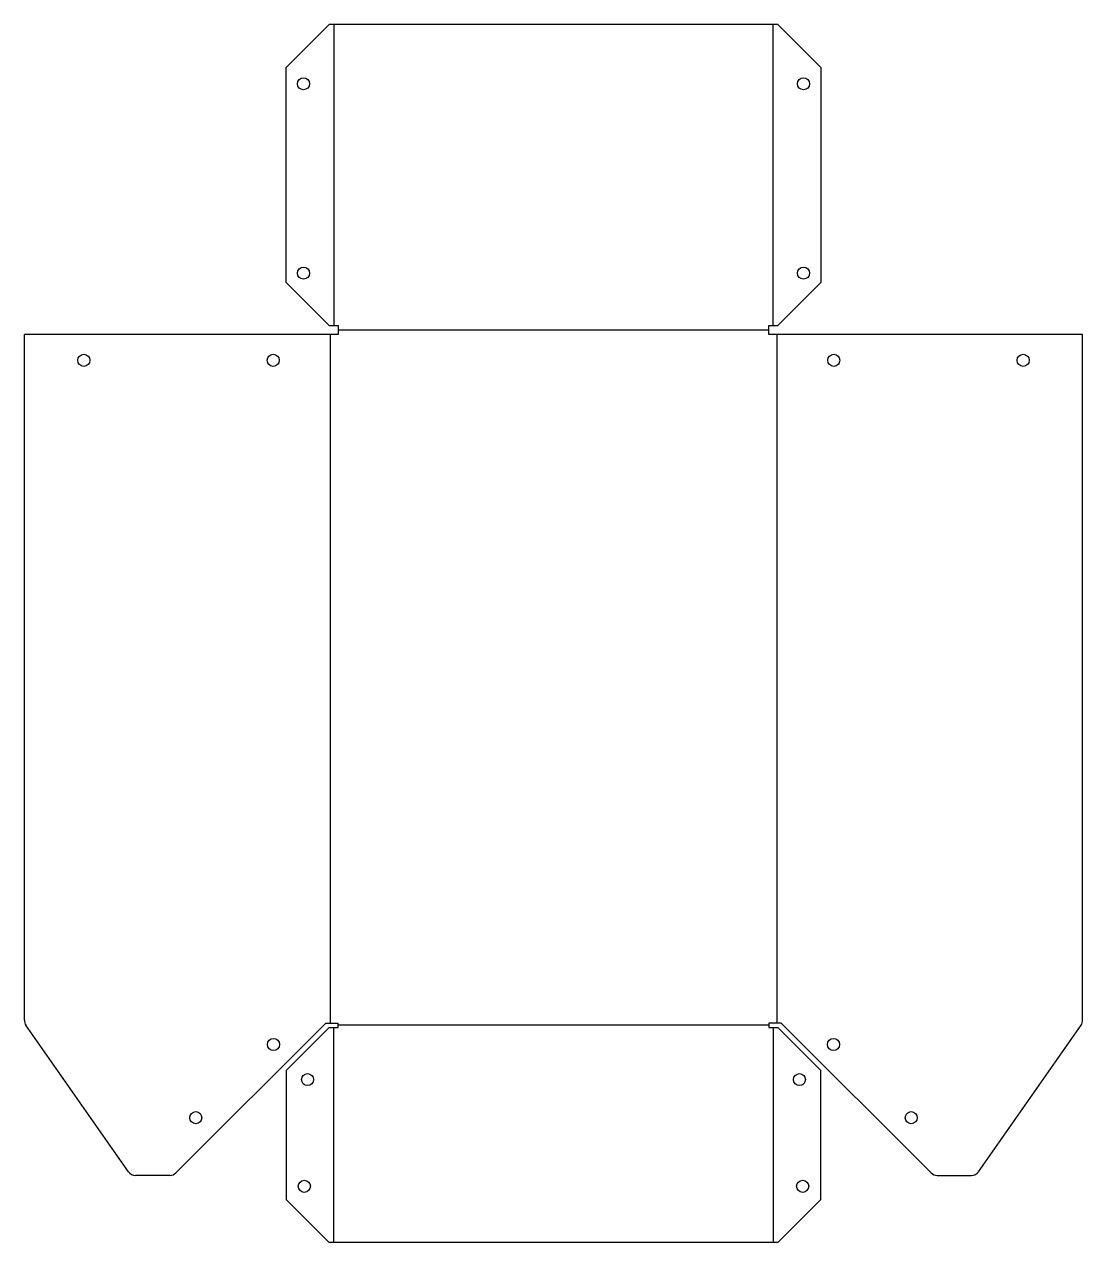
# Model space of a CAD drawing. Header units: millimetres. Extents: x -36 to 86, y -26 to 116.
import ezdxf

# ---------------------------------------------------------------- set-up
doc = ezdxf.new("R2010")
doc.units = ezdxf.units.MM
doc.layers.add('Unfold_Sketch', color=7, linetype='CONTINUOUS')

msp = doc.modelspace()

# ---------------------------------------------------------------- linework, layer by layer
at = {"layer": 'Unfold_Sketch'}
for p, q in [((-6.03673, 111.037), (-1.03673, 116.037)), ((51.0367, 116.037), (-1.03673, 116.037)), ((-0.518363, 116.037), (-0.518363, 81.0367)), ((50.5184, 81.0367), (50.5184, 116.037)), ((51.0367, 116.037), (56.0367, 111.037)), ((-6.03673, 86.0367), (-6.03673, 111.037)), ((56.0367, 111.037), (56.0367, 86.0367)), ((-1.03673, 81.0367), (-6.03673, 86.0367)), ((56.0367, 86.0367), (51.0367, 81.0367)), ((-1.03673, 81.0367), (0, 81.0367)), ((0, 81.0367), (0, 80)), ((50, 80), (50, 81.0367)), ((50, 81.0367), (51.0367, 81.0367)), ((0, 80), (-36.4467, 80)), ((-36.4467, 0.315299), (-36.4467, 80)), ((-0.928363, 80), (-0.928363, 0)), ((50, 80.5184), (0, 80.5184)), ((86.4467, 80), (50, 80)), ((50.9284, 80), (50.9284, 0)), ((86.4467, 0.315299), (86.4467, 80)), ((0, -0.518363), (0, 0)), ((-24.3516, -17.2736), (-36.2659, -0.258278)), ((-1.44673, 0), (-18.8538, -17.4071)), ((-1.03673, -0.518363), (-6.03673, -5.51836)), ((-1.44673, 0), (0, 0)), ((-1.03673, -0.518363), (0, -0.518363)), ((-0.518363, -25.5184), (-0.518363, -0.518363)), ((50, -0.259181), (0, -0.259181)), ((50, 0), (50, -0.518363)), ((51.4467, 0), (50, 0)), ((50, -0.518363), (51.0367, -0.518363)), ((50.5184, -0.518363), (50.5184, -25.5184)), ((56.0367, -5.51836), (51.0367, -0.518363)), ((51.4467, 0), (68.8538, -17.4071)), ((74.3516, -17.2736), (86.2659, -0.258278)), ((-6.03673, -5.51836), (-6.03673, -20.5184)), ((56.0367, -20.5184), (56.0367, -5.51836)), ((-19.5609, -17.7), (-23.5325, -17.7)), ((69.5609, -17.7), (73.5325, -17.7)), ((-6.03673, -20.5184), (-1.03673, -25.5184)), ((51.0367, -25.5184), (56.0367, -20.5184)), ((51.0367, -25.5184), (-1.03673, -25.5184))]:
    msp.add_line(p, q, dxfattribs=at)
for centre in [(-4.03673, 109.137), (54.0367, 109.137), (-4.03673, 87.1367), (54.0367, 87.1367), (-29.5467, 77), (-7.54673, 77), (57.5467, 77), (79.5467, 77), (-7.51144, -2.5), (57.5114, -2.5), (-3.55736, -6.57453), (53.5574, -6.57453), (-16.5467, -11), (66.5467, -11), (-3.93586, -18.9738), (53.9359, -18.9738)]:
    msp.add_circle(centre, 0.7, dxfattribs=at)
for centre, start, end in [((-35.4467, 0.315299), 180, -145), ((85.4467, 0.315299), -35, 0), ((-23.5325, -16.7), -145, -90), ((-19.5609, -16.7), -90, -45), ((69.5609, -16.7), -135, -90), ((73.5325, -16.7), -90, -35)]:
    msp.add_arc(centre, 1, start, end, dxfattribs=at)

doc.saveas('drawing.dxf')
